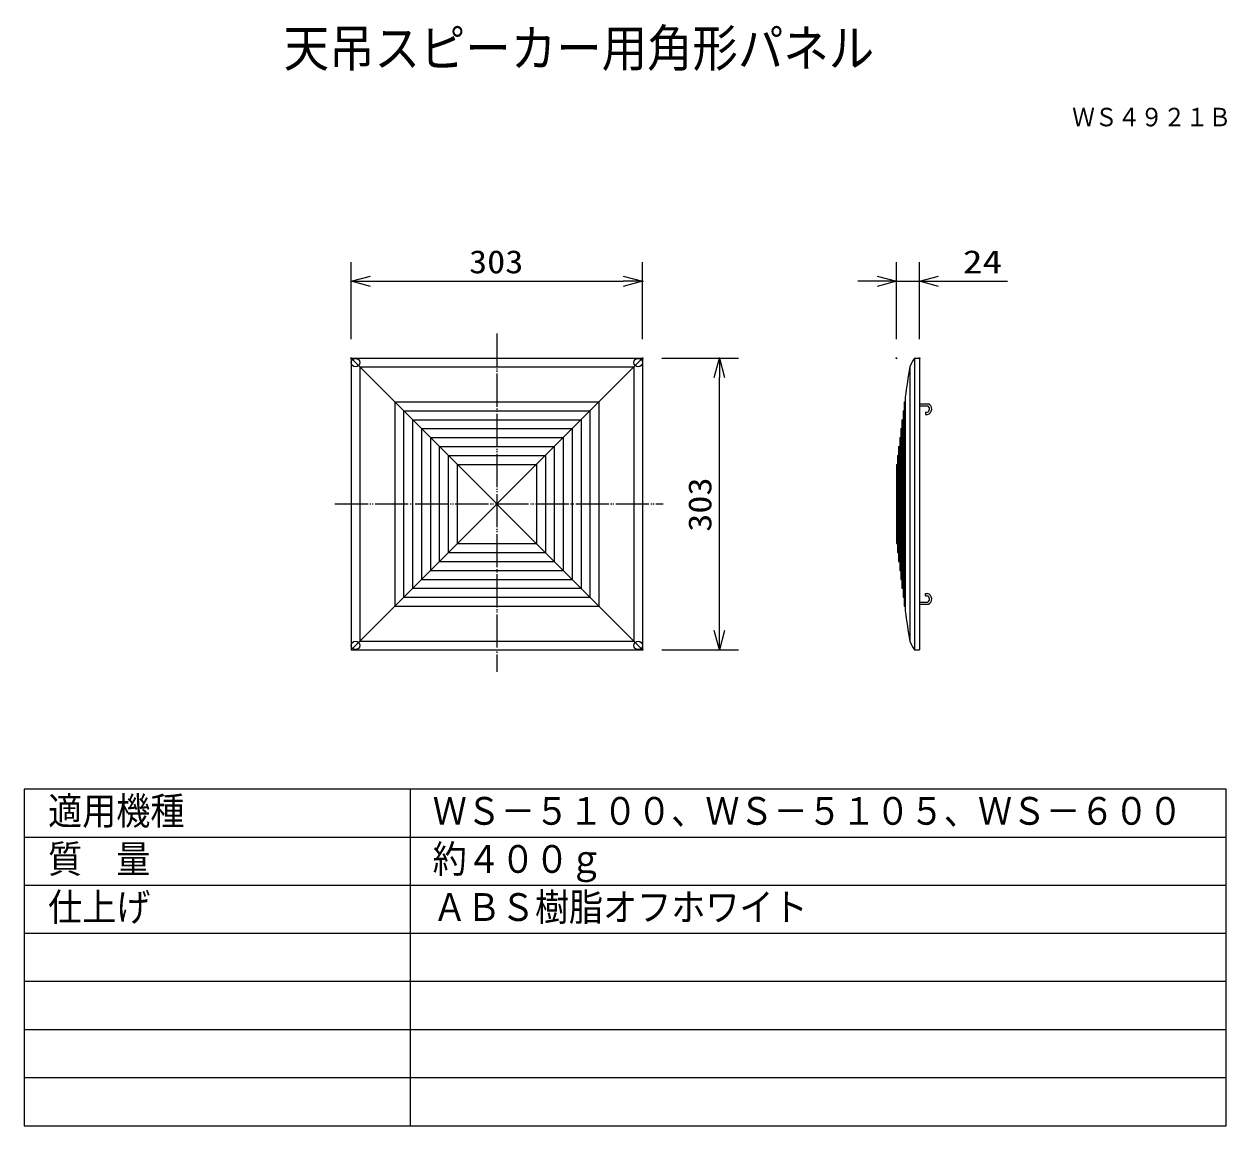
# Model space of a CAD drawing. Units: millimetres, scale not verified. Extents: x -62 to 63, y -57 to 58.
import ezdxf
from ezdxf.enums import TextEntityAlignment as Align

# ---------------------------------------------------------------- set-up
doc = ezdxf.new("R2010")
doc.units = ezdxf.units.MM
doc.header["$LTSCALE"] = 0.191441
doc.header["$PDMODE"] = 32
doc.header["$PDSIZE"] = 0.0957
doc.linetypes.add('LONG_DOUBLE_CHAIN', pattern=[21.8, 18, -1, 0.6, -0.6, 0.6, -1])
for name, color, linetype in [('0-0_TOUROKU', 1, 'Continuous'), ('0-1_MOJI1', 2, 'Continuous'), ('0-2_WAKU', 1, 'Continuous'), ('0-3_KIJUN', 7, 'LONG_DOUBLE_CHAIN'), ('0-4_S1', 1, 'Continuous'), ('0-5_SUNPO', 3, 'Continuous'), ('0-6_Defpoints', 7, 'Continuous')]:
    doc.layers.add(name, color=color, linetype=linetype)
doc.styles.add('ＭＳ ゴシック', font='')
doc.styles.get('ＭＳ ゴシック').set_extended_font_data('MS Gothic')

# ---------------------------------------------------------------- blocks, each defined once
blk = doc.blocks.new('_OPEN30')
at = {"layer": '0-6_Defpoints'}
blk.add_line((0, 0), (-1, 0), dxfattribs=at)
blk.add_lwpolyline([(-1, 0.26795), (0, 0), (-1, -0.26795)], dxfattribs=at)

msp = doc.modelspace()

# ---------------------------------------------------------------- linework, layer by layer
at = {"layer": '0-2_WAKU', "color": 4}
for p, q in [((-62.5, -21.858), (-62.5, -56.858)), ((62.5, -21.858), (-62.5, -21.858)), ((-22.2944, -56.858), (-22.2944, -21.858)), ((62.5, -56.858), (62.5, -21.858)), ((-62.5, -56.858), (62.5, -56.858))]:
    msp.add_line(p, q, dxfattribs=at)
at = {"layer": '0-2_WAKU'}
for p, q in [((62.5, -26.858), (-62.5, -26.858)), ((62.5, -31.858), (-62.5, -31.858)), ((62.5, -36.858), (-62.5, -36.858)), ((62.5, -41.858), (-62.5, -41.858)), ((62.5, -46.858), (-62.5, -46.858)), ((62.5, -51.858), (-62.5, -51.858))]:
    msp.add_line(p, q, dxfattribs=at)
at = {"layer": '0-3_KIJUN'}
for p, q in [((-13.3355, 25.5337), (-13.3355, -9.6388)), ((-30.173, 7.8014), (3.9491, 7.8014))]:
    msp.add_line(p, q, dxfattribs=at)
at = {"layer": '0-4_S1'}
for p, q in [((-28.4855, 22.9514), (1.8145, 22.9514)), ((-28.4855, 22.9514), (-28.4855, -7.3486)), ((-28.4855, 22.9514), (1.8145, -7.3486)), ((1.8145, 22.9514), (-28.2798, -7.1429)), ((1.8145, 22.9514), (1.8145, -7.3486)), ((30.1161, 22.9514), (30.1161, -7.3486)), ((-27.5893, 22.0553), (0.9184, 22.0553)), ((-27.5893, 22.0553), (-27.5893, -6.4524)), ((0.9184, 22.0553), (0.9184, -6.4524)), ((29.6273, 22.0553), (29.6273, -6.4524)), ((29.1448, 18.918), (29.1448, -3.3151)), ((-23.9511, 18.417), (-23.9511, -2.8142)), ((-23.9511, 18.417), (-2.7198, 18.417)), ((-2.7198, 18.417), (-2.7198, -2.8142)), ((29.0285, 18.417), (29.1448, 18.417)), ((29.0285, 18.417), (29.0285, -2.8142)), ((30.614, 18.2298), (31.5636, 18.2298)), ((30.614, 17.9937), (31.5013, 17.9937)), ((-23.0235, 17.4895), (-23.0235, -1.8866)), ((-23.0235, 17.4895), (-3.6474, 17.4895)), ((-22.0959, 16.5619), (-22.0959, -0.9591)), ((-22.0959, 16.5619), (-4.575, 16.5619)), ((-4.575, 16.5619), (-4.575, -0.9591)), ((-3.6474, 17.4895), (-3.6474, -1.8866)), ((28.7958, 16.5619), (28.9121, 16.5619)), ((28.7958, 16.5619), (28.7958, -0.9591)), ((28.9121, 17.4895), (29.0285, 17.4895)), ((28.9121, 17.4895), (28.9121, -1.8866)), ((31.2596, 17.3499), (31.4225, 17.3499)), ((31.2596, 17.3499), (31.2596, 17.1138)), ((31.2596, 17.1138), (31.4586, 17.1138)), ((-21.1684, 15.6343), (-21.1684, -0.0315)), ((-21.1684, 15.6343), (-5.5026, 15.6343)), ((-5.5026, 15.6343), (-5.5026, -0.0315)), ((28.6794, 15.6343), (28.7958, 15.6343)), ((28.6794, 15.6343), (28.6794, -0.0315)), ((-20.2408, 14.7067), (-20.2408, 0.8961)), ((-20.2408, 14.7067), (-6.4302, 14.7067)), ((-19.3132, 13.7791), (-19.3132, 1.8237)), ((-19.3132, 13.7791), (-7.3577, 13.7791)), ((-7.3577, 13.7791), (-7.3577, 1.8237)), ((-6.4302, 14.7067), (-6.4302, 0.8961)), ((28.4467, 13.7791), (28.5631, 13.7791)), ((28.4467, 13.7791), (28.4467, 1.8237)), ((28.5631, 14.7067), (28.6794, 14.7067)), ((28.5631, 14.7067), (28.5631, 0.8961)), ((-18.3856, 12.8516), (-18.3856, 2.7513)), ((-18.3856, 12.8516), (-8.2853, 12.8516)), ((-8.2853, 12.8516), (-8.2853, 2.7513)), ((28.3304, 12.8516), (28.4467, 12.8516)), ((28.3304, 12.8516), (28.3304, 2.7513)), ((-17.4581, 11.924), (-9.2129, 11.924)), ((-17.4581, 11.924), (-17.4581, 3.6788)), ((-9.2129, 11.924), (-9.2129, 3.6788)), ((28.214, 11.924), (28.214, 3.6788)), ((28.214, 11.924), (28.3304, 11.924)), ((-18.3856, 2.7513), (-8.2853, 2.7513)), ((-17.4581, 3.6788), (-9.2129, 3.6788)), ((28.214, 3.6788), (28.3304, 3.6788)), ((28.3304, 2.7513), (28.4467, 2.7513)), ((-19.3132, 1.8237), (-7.3577, 1.8237)), ((28.4467, 1.8237), (28.5631, 1.8237)), ((-20.2408, 0.8961), (-6.4302, 0.8961)), ((28.5631, 0.8961), (28.6794, 0.8961)), ((-22.0959, -0.9591), (-4.575, -0.9591)), ((-21.1684, -0.0315), (-5.5026, -0.0315)), ((28.6794, -0.0315), (28.7958, -0.0315)), ((28.7958, -0.9591), (28.9121, -0.9591)), ((-23.0235, -1.8866), (-3.6474, -1.8866)), ((28.9121, -1.8866), (29.0285, -1.8866)), ((30.614, -2.3909), (31.5013, -2.3909)), ((31.2596, -1.7471), (31.2596, -1.511)), ((31.2596, -1.511), (31.4586, -1.511)), ((31.2596, -1.7471), (31.4225, -1.7471)), ((-23.9511, -2.8142), (-2.7198, -2.8142)), ((29.0285, -2.8142), (29.1448, -2.8142)), ((30.614, -2.627), (31.5636, -2.627)), ((-28.4855, -7.3486), (1.8145, -7.3486)), ((-27.5893, -6.4524), (0.9184, -6.4524)), ((30.1161, -7.3486), (30.614, -7.3486))]:
    msp.add_line(p, q, dxfattribs=at)
msp.add_lwpolyline([(30.1161, 22.9514), (30.614, 22.9514), (30.614, -7.3486)], dxfattribs=at)
for centre in [(-28.0322, 22.4981), (1.3612, 22.4981), (-28.0322, -6.8953), (1.3612, -6.8953)]:
    msp.add_circle(centre, 0.4426, dxfattribs=at)
for centre, radius, start, end in [((32.602, 21.014), 3.1517, 142.06744, 160.70756), ((80.2964, 12.6581), 51.5332, 169.49329, 173.02295), ((31.2982, 17.6918), 0.3638, 289.98287, 56.0718), ((31.2982, 17.6918), 0.5999, 285.51335, 63.74237), ((31.2982, -2.089), 0.3638, 303.9282, 70.01713), ((31.2982, -2.089), 0.5999, 296.25763, 74.48665), ((80.2964, 2.9447), 51.5332, 186.97705, 190.50671), ((32.602, -5.4111), 3.1517, 199.29244, 217.93256)]:
    msp.add_arc(centre, radius, start, end, dxfattribs=at)
at = {"layer": '0-5_SUNPO'}
for p, q in [((-28.4855, 24.9514), (-28.4855, 32.9514)), ((1.8145, 24.9514), (1.8145, 32.9514)), ((28.214, 24.9514), (28.214, 32.9514)), ((30.614, 24.9514), (30.614, 32.9514)), ((-26.4855, 30.9514), (-0.1855, 30.9514)), ((26.214, 30.9514), (24.214, 30.9514)), ((28.214, 30.9514), (30.614, 30.9514)), ((32.614, 30.9514), (39.7807, 30.9514)), ((3.8145, 22.9514), (11.8145, 22.9514)), ((9.8145, -5.3486), (9.8145, 20.9514)), ((3.8145, -7.3486), (11.8145, -7.3486))]:
    msp.add_line(p, q, dxfattribs=at)
at = {"layer": '0-6_Defpoints'}
for p in [(1.8145, 30.9514), (30.614, 30.9514), (-28.4855, 22.9514), (1.8145, 22.9514), (9.8145, 22.9514), (28.214, 22.9514), (30.614, 22.9514), (1.8145, -7.3486)]:
    msp.add_point(p, dxfattribs=at)

# ---------------------------------------------------------------- block references
at = {"layer": '0-5_SUNPO', "xscale": 2, "yscale": 2}
for p, rotation in [((-28.4855, 30.9514), 180), ((30.614, 30.9514), 180), ((9.8145, 22.9514), 90), ((9.8145, -7.3486), 270)]:
    msp.add_blockref('_OPEN30', p, dxfattribs=dict(at, rotation=rotation))
for p in [(1.8145, 30.9514), (28.214, 30.9514)]:
    msp.add_blockref('_OPEN30', p, dxfattribs=at)

# ---------------------------------------------------------------- texts
at = {"layer": '0-0_TOUROKU', "style": 'ＭＳ ゴシック', "width": 0.9}
msp.add_text('ＷＳ４９２１Ｂ', height=1.924, dxfattribs=at).set_placement((46.4999, 46.4879), align=Align.BOTTOM_LEFT)
at = {"layer": '0-1_MOJI1', "style": 'ＭＳ ゴシック', "width": 0.9}
for s, height, p in [('天吊スピーカー用角形パネル', 3.848, (-35.5, 52.1178)), ('適用機種', 2.887, (-60, -26.4131)), ('ＷＳ－５１００、ＷＳ－５１０５、ＷＳ－６００', 2.887, (-20, -26.4131)), ('質\u3000量', 2.887, (-60, -31.4131)), ('約４００ｇ', 2.887, (-20, -31.4131)), ('仕上げ', 2.887, (-60, -36.4131)), ('ＡＢＳ樹脂オフホワイト', 2.887, (-20, -36.4131))]:
    msp.add_text(s, height=height, dxfattribs=at).set_placement(p, align=Align.BOTTOM_LEFT)
at = {"layer": '0-5_SUNPO', "style": 'ＭＳ ゴシック'}
for s, width, p in [('303', 1.15, (-16.2226, 31.061)), ('24', 1.25, (35.1304, 31.061))]:
    msp.add_text(s, height=2.406, dxfattribs=dict(at, width=width)).set_placement(p, align=Align.BOTTOM_LEFT)
at = {"layer": '0-5_SUNPO', "style": 'ＭＳ ゴシック', "width": 1.15}
msp.add_text('303', height=2.406, rotation=90, dxfattribs=at).set_placement((9.7049, 4.9143), align=Align.BOTTOM_LEFT)

doc.saveas('drawing.dxf')
